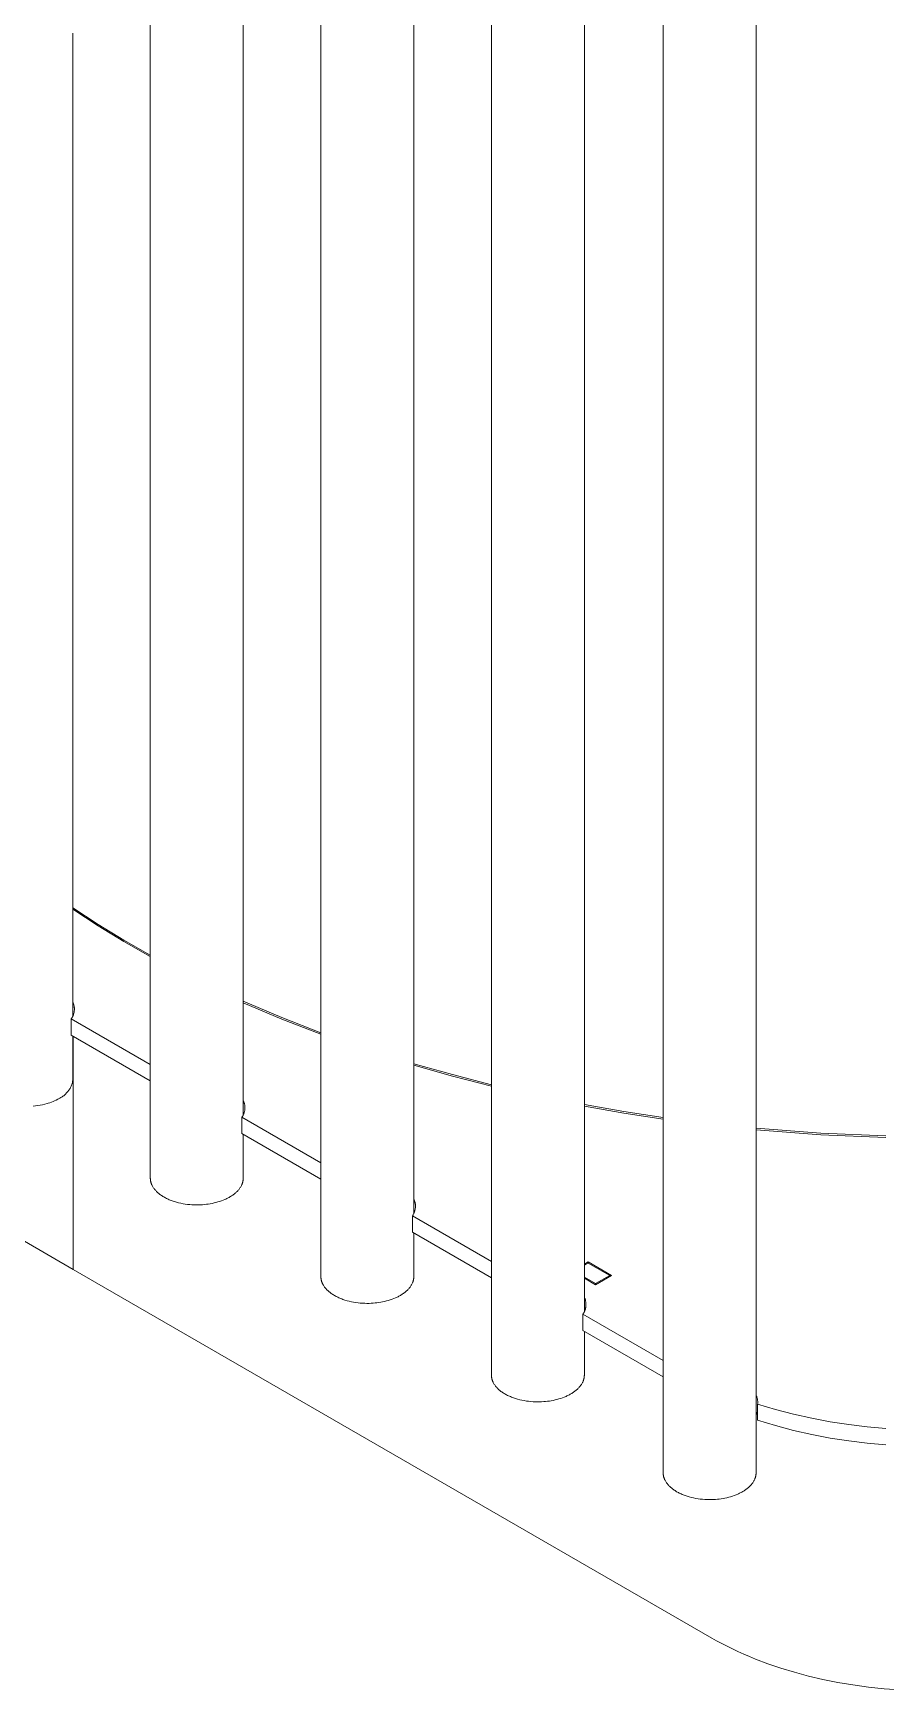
# Model space of a CAD drawing. Header units: inches. Extents: x -6.5 to 91.7, y -2.1 to 67.1.
# Drawn here: x 57.04 to 61.29, y 25.4 to 33.65 of the extents above; entities that cross this region are included whole.
import ezdxf

# ---------------------------------------------------------------- set-up
doc = ezdxf.new("R2010")
doc.units = ezdxf.units.IN
doc.layers.add('ZANO_R', color=7, linetype='Continuous', lineweight=0)

msp = doc.modelspace()

# ---------------------------------------------------------------- linework, layer by layer
at = {"layer": 'ZANO_R'}
for p, q in [((57.6275, 27.95072), (57.6275, 45.54841)), ((58.09032, 45.2812), (58.09032, 28.2656)), ((58.47664, 27.46047), (58.47664, 45.05816)), ((58.93946, 44.79095), (58.93946, 27.77535)), ((59.32578, 26.97022), (59.32578, 44.5679)), ((59.78861, 44.30069), (59.78861, 27.28509)), ((60.18091, 26.48366), (60.18091, 44.08051)), ((60.64373, 43.91033), (60.64373, 26.48366)), ((57.24118, 33.65041), (57.24118, 28.75585)), ((54.06438, 29.33172), (57.24353, 27.49624)), ((57.24118, 29.29541), (57.36761, 29.21312)), ((57.3676, 29.20672), (57.24118, 29.28918)), ((57.49641, 29.12804), (57.3676, 29.20672)), ((57.36761, 29.21312), (57.49642, 29.13461)), ((57.6275, 29.05321), (57.49641, 29.12804)), ((57.49642, 29.13461), (57.6275, 29.05995)), ((57.24237, 28.82529), (57.24118, 28.8279)), ((57.24348, 28.82264), (57.24237, 28.82529)), ((57.24449, 28.81996), (57.24348, 28.82264)), ((57.24541, 28.81724), (57.24449, 28.81996)), ((57.24623, 28.81449), (57.24541, 28.81724)), ((57.24697, 28.81171), (57.24623, 28.81449)), ((57.2476, 28.80891), (57.24697, 28.81171)), ((57.24815, 28.8061), (57.2476, 28.80891)), ((57.24859, 28.80326), (57.24815, 28.8061)), ((57.24894, 28.80041), (57.24859, 28.80326)), ((57.24919, 28.79755), (57.24894, 28.80041)), ((57.24899, 28.78322), (57.24922, 28.78608)), ((57.24935, 28.79469), (57.24919, 28.79755)), ((57.24922, 28.78608), (57.24936, 28.78895)), ((57.2494, 28.79182), (57.24935, 28.79469)), ((57.24936, 28.78895), (57.2494, 28.79182)), ((58.09032, 28.83095), (58.28227, 28.74959)), ((58.28226, 28.74225), (58.09032, 28.82376)), ((57.23418, 28.74329), (57.23579, 28.74567)), ((57.23418, 28.66231), (57.23418, 28.74329)), ((57.6275, 28.51621), (57.23418, 28.74329)), ((57.23579, 28.74567), (57.23731, 28.7481)), ((57.23731, 28.7481), (57.23875, 28.75058)), ((57.23875, 28.75058), (57.2401, 28.75311)), ((57.2401, 28.75311), (57.24137, 28.75569)), ((57.24137, 28.75569), (57.24255, 28.75831)), ((57.24255, 28.75831), (57.24364, 28.76096)), ((57.24364, 28.76096), (57.24464, 28.76365)), ((57.24464, 28.76365), (57.24554, 28.76638)), ((57.24554, 28.76638), (57.24635, 28.76913)), ((57.24635, 28.76913), (57.24707, 28.77191)), ((57.24707, 28.77191), (57.24769, 28.77471)), ((57.24769, 28.77471), (57.24822, 28.77753)), ((57.24822, 28.77753), (57.24865, 28.78037)), ((57.24865, 28.78037), (57.24899, 28.78322)), ((58.47664, 28.66674), (58.28226, 28.74225)), ((58.28227, 28.74959), (58.47664, 28.67422)), ((57.6275, 28.43523), (57.23418, 28.66231)), ((57.24118, 28.65827), (57.24118, 28.44098)), ((57.24353, 28.65691), (57.24353, 27.49624)), ((58.93946, 28.52007), (59.13198, 28.46545)), ((59.13197, 28.45761), (58.93946, 28.51233)), ((59.32578, 28.4077), (59.13197, 28.45761)), ((59.13198, 28.46545), (59.32578, 28.41562)), ((57.20614, 28.36953), (57.20925, 28.37264)), ((57.20925, 28.37264), (57.21225, 28.37587)), ((57.21225, 28.37587), (57.21514, 28.37919)), ((57.21514, 28.37919), (57.21792, 28.38261)), ((57.21792, 28.38261), (57.22057, 28.38612)), ((57.22057, 28.38612), (57.2231, 28.38972)), ((57.2231, 28.38972), (57.22551, 28.39341)), ((57.22551, 28.39341), (57.22779, 28.39717)), ((57.22779, 28.39717), (57.22994, 28.40101)), ((57.22994, 28.40101), (57.23195, 28.40493)), ((57.23195, 28.40493), (57.23383, 28.40891)), ((57.23383, 28.40891), (57.23557, 28.41295)), ((57.23557, 28.41295), (57.23717, 28.41706)), ((57.23717, 28.41706), (57.23863, 28.42121)), ((57.23863, 28.42121), (57.23923, 28.42368)), ((57.23923, 28.42368), (57.23975, 28.42616)), ((57.23975, 28.42616), (57.2402, 28.42866)), ((57.2402, 28.42866), (57.24043, 28.43025)), ((57.24043, 28.43025), (57.24044, 28.43029)), ((57.24044, 28.43029), (57.24076, 28.43288)), ((57.24076, 28.43288), (57.24099, 28.43549)), ((57.24099, 28.43549), (57.24113, 28.43811)), ((57.24116, 28.44276), (57.24113, 28.44384)), ((57.24113, 28.43811), (57.24116, 28.43919)), ((57.24116, 28.43919), (57.24117, 28.43966)), ((57.24117, 28.43966), (57.24118, 28.44074)), ((57.24118, 28.44074), (57.24118, 28.44098)), ((57.04401, 28.30884), (57.05579, 28.31002)), ((57.05579, 28.31002), (57.06753, 28.31158)), ((57.06753, 28.31158), (57.07921, 28.31353)), ((57.07921, 28.31353), (57.09082, 28.31585)), ((57.09082, 28.31585), (57.10235, 28.31855)), ((57.10235, 28.31855), (57.11378, 28.32163)), ((57.11378, 28.32163), (57.11885, 28.32315)), ((57.11885, 28.32315), (57.12702, 28.32575)), ((57.12702, 28.32575), (57.1351, 28.32862)), ((57.1351, 28.32862), (57.14308, 28.33175)), ((57.14308, 28.33175), (57.15096, 28.33513)), ((57.15096, 28.33513), (57.15873, 28.33877)), ((57.15873, 28.33877), (57.16637, 28.34265)), ((57.16637, 28.34265), (57.17389, 28.34678)), ((57.17389, 28.34678), (57.1778, 28.3488)), ((57.1778, 28.3488), (57.18164, 28.35096)), ((57.18164, 28.35096), (57.1854, 28.35324)), ((57.1854, 28.35324), (57.18908, 28.35565)), ((57.18908, 28.35565), (57.19268, 28.35819)), ((57.19268, 28.35819), (57.19619, 28.36085)), ((57.19619, 28.36085), (57.19961, 28.36363)), ((57.19961, 28.36363), (57.20292, 28.36652)), ((57.20292, 28.36652), (57.20614, 28.36953)), ((58.09151, 28.33504), (58.09032, 28.33765)), ((58.09262, 28.33239), (58.09151, 28.33504)), ((58.09363, 28.3297), (58.09262, 28.33239)), ((58.09455, 28.32698), (58.09363, 28.3297)), ((58.09538, 28.32424), (58.09455, 28.32698)), ((58.09611, 28.32146), (58.09538, 28.32424)), ((58.09675, 28.31866), (58.09611, 28.32146)), ((58.09729, 28.31584), (58.09675, 28.31866)), ((58.09773, 28.31301), (58.09729, 28.31584)), ((58.09736, 28.28728), (58.09779, 28.29012)), ((58.09808, 28.31016), (58.09773, 28.31301)), ((58.09779, 28.29012), (58.09813, 28.29297)), ((58.09833, 28.3073), (58.09808, 28.31016)), ((58.09813, 28.29297), (58.09836, 28.29583)), ((58.09849, 28.30443), (58.09833, 28.3073)), ((58.09836, 28.29583), (58.0985, 28.29869)), ((58.09854, 28.30156), (58.09849, 28.30443)), ((58.0985, 28.29869), (58.09854, 28.30156)), ((59.78861, 28.31617), (59.98441, 28.28191)), ((59.9844, 28.27377), (59.78861, 28.30809)), ((58.08333, 28.25304), (58.08493, 28.25542)), ((58.08333, 28.17206), (58.08333, 28.25304)), ((58.47664, 28.02595), (58.08333, 28.25304)), ((58.08493, 28.25542), (58.08645, 28.25785)), ((58.08645, 28.25785), (58.08789, 28.26033)), ((58.08789, 28.26033), (58.08925, 28.26286)), ((58.08925, 28.26286), (58.09051, 28.26544)), ((58.09051, 28.26544), (58.09169, 28.26805)), ((58.09169, 28.26805), (58.09278, 28.27071)), ((58.09278, 28.27071), (58.09378, 28.2734)), ((58.09378, 28.2734), (58.09468, 28.27612)), ((58.09468, 28.27612), (58.0955, 28.27888)), ((58.0955, 28.27888), (58.09621, 28.28166)), ((58.09621, 28.28166), (58.09684, 28.28446)), ((58.09684, 28.28446), (58.09736, 28.28728)), ((60.18091, 28.24377), (59.9844, 28.27377)), ((59.98441, 28.28191), (60.18091, 28.25195)), ((58.47664, 27.94498), (58.08333, 28.17206)), ((58.09032, 28.16802), (58.09032, 27.95072)), ((60.64373, 28.19828), (60.96653, 28.17439)), ((60.96653, 28.16609), (60.64373, 28.19001)), ((60.96653, 28.17439), (61.28994, 28.16133)), ((61.28994, 28.15301), (60.96653, 28.16609)), ((57.6275, 27.95072), (57.62753, 27.94861)), ((57.62753, 27.94861), (57.62762, 27.94649)), ((57.62762, 27.94649), (57.62776, 27.94437)), ((57.62776, 27.94437), (57.62796, 27.94226)), ((57.62796, 27.94226), (57.62822, 27.94015)), ((57.62822, 27.94015), (57.62854, 27.93805)), ((57.62854, 27.93805), (57.62891, 27.93597)), ((57.62891, 27.93597), (57.62934, 27.93389)), ((57.62934, 27.93389), (57.62968, 27.93243)), ((57.62968, 27.93243), (57.63005, 27.93096)), ((57.63005, 27.93096), (57.63044, 27.92948)), ((57.63044, 27.92948), (57.63087, 27.928)), ((57.63087, 27.928), (57.63133, 27.92652)), ((57.63133, 27.92652), (57.63182, 27.92503)), ((57.63182, 27.92503), (57.63234, 27.92354)), ((57.63234, 27.92354), (57.63289, 27.92205)), ((57.63289, 27.92205), (57.63347, 27.92056)), ((57.63347, 27.92056), (57.63409, 27.91906)), ((57.63409, 27.91906), (57.63474, 27.91756)), ((57.63474, 27.91756), (57.63542, 27.91606)), ((57.63542, 27.91606), (57.63614, 27.91456)), ((57.63614, 27.91456), (57.63688, 27.91306)), ((57.63688, 27.91306), (57.63848, 27.91006)), ((57.63848, 27.91006), (57.64021, 27.90705)), ((57.64021, 27.90705), (57.64208, 27.90405)), ((57.64208, 27.90405), (57.64408, 27.90106)), ((57.64408, 27.90106), (57.64622, 27.89807)), ((57.64622, 27.89807), (57.64851, 27.8951)), ((57.64851, 27.8951), (57.65093, 27.89214)), ((57.65093, 27.89214), (57.65349, 27.88921)), ((57.65349, 27.88921), (57.65619, 27.88629)), ((57.65619, 27.88629), (57.65903, 27.8834)), ((57.65903, 27.8834), (57.66201, 27.88053)), ((57.66201, 27.88053), (57.66512, 27.8777)), ((57.66512, 27.8777), (57.66838, 27.8749)), ((58.05126, 27.87644), (58.05424, 27.87908)), ((58.05424, 27.87908), (58.05711, 27.88176)), ((58.05711, 27.88176), (58.05987, 27.88447)), ((58.05987, 27.88447), (58.06251, 27.88722)), ((58.06251, 27.88722), (58.06503, 27.88999)), ((58.06503, 27.88999), (58.06744, 27.89279)), ((58.06744, 27.89279), (58.06972, 27.89562)), ((58.06972, 27.89562), (58.07189, 27.89847)), ((58.07189, 27.89847), (58.07393, 27.90133)), ((58.07393, 27.90133), (58.07585, 27.90422)), ((58.07585, 27.90422), (58.07765, 27.90712)), ((58.07765, 27.90712), (58.07933, 27.91003)), ((58.07933, 27.91003), (58.08088, 27.91295)), ((58.08088, 27.91295), (58.08231, 27.91588)), ((58.08231, 27.91588), (58.08362, 27.91881)), ((58.08362, 27.91881), (58.08423, 27.92028)), ((58.08423, 27.92028), (58.08481, 27.92174)), ((58.08481, 27.92174), (58.08536, 27.92321)), ((58.08536, 27.92321), (58.08588, 27.92468)), ((58.08588, 27.92468), (58.08637, 27.92615)), ((58.08637, 27.92615), (58.08683, 27.92761)), ((58.08683, 27.92761), (58.08726, 27.92908)), ((58.08726, 27.92908), (58.08767, 27.93054)), ((58.08767, 27.93054), (58.08804, 27.932)), ((58.08804, 27.932), (58.08838, 27.93346)), ((58.08838, 27.93346), (58.0887, 27.93492)), ((58.0887, 27.93492), (58.08898, 27.93637)), ((58.08898, 27.93637), (58.08924, 27.93782)), ((58.08924, 27.93782), (58.08947, 27.93927)), ((58.08947, 27.93927), (58.08967, 27.94072)), ((58.08967, 27.94072), (58.08985, 27.94216)), ((58.08985, 27.94216), (58.08999, 27.9436)), ((58.08999, 27.9436), (58.09011, 27.94503)), ((58.09011, 27.94503), (58.0902, 27.94646)), ((58.0902, 27.94646), (58.09027, 27.94789)), ((58.09027, 27.94789), (58.09031, 27.94931)), ((58.09031, 27.94931), (58.09032, 27.95072)), ((57.66838, 27.8749), (57.67176, 27.87214)), ((57.67176, 27.87214), (57.67528, 27.86942)), ((57.67528, 27.86942), (57.67893, 27.86674)), ((57.67893, 27.86674), (57.68271, 27.86411)), ((57.68271, 27.86411), (57.68662, 27.86153)), ((57.68662, 27.86153), (57.69065, 27.859)), ((57.69065, 27.859), (57.69479, 27.85653)), ((57.69479, 27.85653), (57.69906, 27.85412)), ((57.69906, 27.85412), (57.70343, 27.85177)), ((57.70343, 27.85177), (57.70792, 27.84948)), ((57.70792, 27.84948), (57.71251, 27.84726)), ((57.71251, 27.84726), (57.71719, 27.8451)), ((57.71719, 27.8451), (57.72198, 27.84302)), ((57.72198, 27.84302), (57.72685, 27.84101)), ((57.72685, 27.84101), (57.73181, 27.83908)), ((57.73181, 27.83908), (57.73684, 27.83722)), ((57.73684, 27.83722), (57.74196, 27.83544)), ((57.74196, 27.83544), (57.74714, 27.83374)), ((57.74714, 27.83374), (57.75769, 27.83058)), ((57.75769, 27.83058), (57.76844, 27.82775)), ((57.76844, 27.82775), (57.77936, 27.82526)), ((57.77936, 27.82526), (57.7904, 27.82311)), ((57.7904, 27.82311), (57.80151, 27.82129)), ((57.80151, 27.82129), (57.81265, 27.81981)), ((57.81265, 27.81981), (57.82377, 27.81867)), ((57.82377, 27.81867), (57.83483, 27.81784)), ((57.83483, 27.81784), (57.8458, 27.81733)), ((57.8458, 27.81733), (57.85664, 27.81712)), ((57.85664, 27.81712), (57.86731, 27.81721)), ((57.86731, 27.81721), (57.8778, 27.81756)), ((57.8778, 27.81756), (57.88806, 27.81818)), ((57.88806, 27.81818), (57.89737, 27.81898)), ((57.89737, 27.81898), (57.90677, 27.82001)), ((57.90677, 27.82001), (57.91623, 27.82128)), ((57.91623, 27.82128), (57.92572, 27.82281)), ((57.92572, 27.82281), (57.93522, 27.82459)), ((57.93522, 27.82459), (57.9447, 27.82664)), ((57.9447, 27.82664), (57.95412, 27.82895)), ((57.95412, 27.82895), (57.96346, 27.83153)), ((57.96346, 27.83153), (57.97268, 27.83438)), ((57.97268, 27.83438), (57.98175, 27.8375)), ((57.98175, 27.8375), (57.99064, 27.84088)), ((57.99064, 27.84088), (57.99931, 27.84452)), ((57.99931, 27.84452), (58.00355, 27.84643)), ((58.00355, 27.84643), (58.00773, 27.84841)), ((58.00773, 27.84841), (58.01183, 27.85045)), ((58.01183, 27.85045), (58.01586, 27.85254)), ((58.01586, 27.85254), (58.01981, 27.8547)), ((58.01981, 27.8547), (58.02368, 27.85691)), ((58.02368, 27.85691), (58.02747, 27.85918)), ((58.02747, 27.85918), (58.03116, 27.8615)), ((58.03116, 27.8615), (58.03476, 27.86387)), ((58.03476, 27.86387), (58.03826, 27.8663)), ((58.03826, 27.8663), (58.04167, 27.86877)), ((58.04167, 27.86877), (58.04497, 27.87128)), ((58.04497, 27.87128), (58.04817, 27.87384)), ((58.04817, 27.87384), (58.05126, 27.87644)), ((58.94066, 27.84479), (58.93946, 27.8474)), ((58.94176, 27.84214), (58.94066, 27.84479)), ((58.94277, 27.83945), (58.94176, 27.84214)), ((58.94369, 27.83673), (58.94277, 27.83945)), ((58.94452, 27.83398), (58.94369, 27.83673)), ((58.94525, 27.83121), (58.94452, 27.83398)), ((58.94589, 27.82841), (58.94525, 27.83121)), ((58.94643, 27.82559), (58.94589, 27.82841)), ((58.94598, 27.79421), (58.94651, 27.79703)), ((58.94688, 27.82276), (58.94643, 27.82559)), ((58.94651, 27.79703), (58.94694, 27.79986)), ((58.94722, 27.81991), (58.94688, 27.82276)), ((58.94694, 27.79986), (58.94727, 27.80272)), ((58.94748, 27.81705), (58.94722, 27.81991)), ((58.94727, 27.80272), (58.94751, 27.80558)), ((58.94763, 27.81418), (58.94748, 27.81705)), ((58.94751, 27.80558), (58.94765, 27.80844)), ((58.94769, 27.81131), (58.94763, 27.81418)), ((58.94765, 27.80844), (58.94769, 27.81131)), ((58.93247, 27.76278), (58.93407, 27.76516)), ((58.93247, 27.68181), (58.93247, 27.76278)), ((59.32578, 27.5357), (58.93247, 27.76278)), ((58.93407, 27.76516), (58.9356, 27.7676)), ((58.9356, 27.7676), (58.93704, 27.77008)), ((58.93704, 27.77008), (58.93839, 27.77261)), ((58.93839, 27.77261), (58.93966, 27.77518)), ((58.93966, 27.77518), (58.94083, 27.7778)), ((58.94083, 27.7778), (58.94192, 27.78046)), ((58.94192, 27.78046), (58.94292, 27.78315)), ((58.94292, 27.78315), (58.94383, 27.78587)), ((58.94383, 27.78587), (58.94464, 27.78863)), ((58.94464, 27.78863), (58.94536, 27.7914)), ((58.94536, 27.7914), (58.94598, 27.79421)), ((59.32578, 27.45473), (58.93247, 27.68181)), ((58.93946, 27.67777), (58.93946, 27.46047)), ((57.24353, 27.49624), (60.42268, 25.66076)), ((59.80732, 27.53301), (59.78861, 27.52221)), ((59.80732, 27.52761), (59.78861, 27.51681)), ((59.80732, 27.53301), (59.80732, 27.52761)), ((59.9242, 27.46553), (59.80732, 27.53301)), ((59.91485, 27.46553), (59.80732, 27.52761)), ((59.84472, 27.41964), (59.9242, 27.46553)), ((59.84472, 27.42504), (59.91485, 27.46553)), ((59.91485, 27.46013), (59.91485, 27.46553)), ((58.47664, 27.46047), (58.47667, 27.45835)), ((58.47667, 27.45835), (58.47676, 27.45624)), ((58.47676, 27.45624), (58.4769, 27.45412)), ((58.4769, 27.45412), (58.47711, 27.45201)), ((58.47711, 27.45201), (58.47737, 27.4499)), ((58.47737, 27.4499), (58.47768, 27.4478)), ((58.47768, 27.4478), (58.47806, 27.44572)), ((58.47806, 27.44572), (58.47848, 27.44364)), ((58.47848, 27.44364), (58.47882, 27.44218)), ((58.47882, 27.44218), (58.47919, 27.4407)), ((58.47919, 27.4407), (58.47959, 27.43923)), ((58.47959, 27.43923), (58.48001, 27.43775)), ((58.48001, 27.43775), (58.48047, 27.43627)), ((58.48047, 27.43627), (58.48096, 27.43478)), ((58.48096, 27.43478), (58.48148, 27.43329)), ((58.48148, 27.43329), (58.48203, 27.4318)), ((58.48203, 27.4318), (58.48262, 27.43031)), ((58.48262, 27.43031), (58.48323, 27.42881)), ((58.48323, 27.42881), (58.48388, 27.42731)), ((58.48388, 27.42731), (58.48456, 27.42581)), ((58.48456, 27.42581), (58.48528, 27.42431)), ((58.48528, 27.42431), (58.48603, 27.42281)), ((58.48603, 27.42281), (58.48762, 27.41981)), ((58.48762, 27.41981), (58.48935, 27.4168)), ((58.48935, 27.4168), (58.49122, 27.4138)), ((58.49122, 27.4138), (58.49322, 27.41081)), ((58.49322, 27.41081), (58.49537, 27.40782)), ((58.49537, 27.40782), (58.49765, 27.40485)), ((58.49765, 27.40485), (58.50007, 27.40189)), ((58.50007, 27.40189), (58.50263, 27.39895)), ((58.50263, 27.39895), (58.50533, 27.39604)), ((58.50533, 27.39604), (58.50817, 27.39314)), ((58.50817, 27.39314), (58.51115, 27.39028)), ((58.51115, 27.39028), (58.51427, 27.38745)), ((58.51427, 27.38745), (58.51752, 27.38465)), ((58.51752, 27.38465), (58.52091, 27.38188)), ((58.89411, 27.38103), (58.89731, 27.38359)), ((58.89731, 27.38359), (58.9004, 27.38619)), ((58.9004, 27.38619), (58.90339, 27.38883)), ((58.90339, 27.38883), (58.90625, 27.39151)), ((58.90625, 27.39151), (58.90901, 27.39422)), ((58.90901, 27.39422), (58.91165, 27.39696)), ((58.91165, 27.39696), (58.91417, 27.39974)), ((58.91417, 27.39974), (58.91658, 27.40254)), ((58.91658, 27.40254), (58.91886, 27.40536)), ((58.91886, 27.40536), (58.92103, 27.40821)), ((58.92103, 27.40821), (58.92307, 27.41108)), ((58.92307, 27.41108), (58.92499, 27.41396)), ((58.92499, 27.41396), (58.92679, 27.41686)), ((58.92679, 27.41686), (58.92847, 27.41978)), ((58.92847, 27.41978), (58.93002, 27.4227)), ((58.93002, 27.4227), (58.93146, 27.42562)), ((58.93146, 27.42562), (58.93277, 27.42856)), ((58.93277, 27.42856), (58.93338, 27.43002)), ((58.93338, 27.43002), (58.93396, 27.43149)), ((58.93396, 27.43149), (58.93451, 27.43296)), ((58.93451, 27.43296), (58.93503, 27.43443)), ((58.93503, 27.43443), (58.93552, 27.43589)), ((58.93552, 27.43589), (58.93598, 27.43736)), ((58.93598, 27.43736), (58.93641, 27.43882)), ((58.93641, 27.43882), (58.93681, 27.44029)), ((58.93681, 27.44029), (58.93718, 27.44175)), ((58.93718, 27.44175), (58.93752, 27.44321)), ((58.93752, 27.44321), (58.93784, 27.44466)), ((58.93784, 27.44466), (58.93813, 27.44612)), ((58.93813, 27.44612), (58.93838, 27.44757)), ((58.93838, 27.44757), (58.93861, 27.44902)), ((58.93861, 27.44902), (58.93881, 27.45046)), ((58.93881, 27.45046), (58.93899, 27.45191)), ((58.93899, 27.45191), (58.93914, 27.45334)), ((58.93914, 27.45334), (58.93925, 27.45478)), ((58.93925, 27.45478), (58.93935, 27.45621)), ((58.93935, 27.45621), (58.93941, 27.45763)), ((58.93941, 27.45763), (58.93945, 27.45905)), ((58.93945, 27.45905), (58.93946, 27.46047)), ((59.84472, 27.42504), (59.78861, 27.45744)), ((59.78861, 27.45204), (59.84472, 27.41964)), ((59.84472, 27.41964), (59.84472, 27.42504)), ((58.52091, 27.38188), (58.52443, 27.37916)), ((58.52443, 27.37916), (58.52808, 27.37649)), ((58.52808, 27.37649), (58.53186, 27.37386)), ((58.53186, 27.37386), (58.53576, 27.37128)), ((58.53576, 27.37128), (58.53979, 27.36875)), ((58.53979, 27.36875), (58.54394, 27.36628)), ((58.54394, 27.36628), (58.5482, 27.36387)), ((58.5482, 27.36387), (58.55257, 27.36151)), ((58.55257, 27.36151), (58.55706, 27.35923)), ((58.55706, 27.35923), (58.56165, 27.357)), ((58.56165, 27.357), (58.56633, 27.35485)), ((58.56633, 27.35485), (58.57112, 27.35277)), ((58.57112, 27.35277), (58.57599, 27.35076)), ((58.57599, 27.35076), (58.58095, 27.34882)), ((58.58095, 27.34882), (58.58599, 27.34696)), ((58.58599, 27.34696), (58.5911, 27.34518)), ((58.5911, 27.34518), (58.59628, 27.34348)), ((58.59628, 27.34348), (58.60683, 27.34033)), ((58.60683, 27.34033), (58.61759, 27.3375)), ((58.61759, 27.3375), (58.62851, 27.33501)), ((58.62851, 27.33501), (58.63954, 27.33285)), ((58.63954, 27.33285), (58.65065, 27.33104)), ((58.65065, 27.33104), (58.66179, 27.32956)), ((58.66179, 27.32956), (58.67291, 27.32842)), ((58.67291, 27.32842), (58.68397, 27.32759)), ((58.68397, 27.32759), (58.69494, 27.32708)), ((58.69494, 27.32708), (58.70578, 27.32687)), ((58.70578, 27.32687), (58.71646, 27.32695)), ((58.71646, 27.32695), (58.72694, 27.32731)), ((58.72694, 27.32731), (58.7372, 27.32793)), ((58.7372, 27.32793), (58.74651, 27.32872)), ((58.74651, 27.32872), (58.75591, 27.32975)), ((58.75591, 27.32975), (58.76537, 27.33103)), ((58.76537, 27.33103), (58.77486, 27.33255)), ((58.77486, 27.33255), (58.78436, 27.33434)), ((58.78436, 27.33434), (58.79384, 27.33638)), ((58.79384, 27.33638), (58.80326, 27.3387)), ((58.80326, 27.3387), (58.8126, 27.34128)), ((58.8126, 27.34128), (58.82183, 27.34413)), ((58.82183, 27.34413), (58.8309, 27.34724)), ((58.8309, 27.34724), (58.83978, 27.35063)), ((58.83978, 27.35063), (58.84845, 27.35426)), ((58.84845, 27.35426), (58.8527, 27.35618)), ((58.8527, 27.35618), (58.85687, 27.35816)), ((58.85687, 27.35816), (58.86098, 27.36019)), ((58.86098, 27.36019), (58.865, 27.36229)), ((58.865, 27.36229), (58.86896, 27.36445)), ((58.86896, 27.36445), (58.87282, 27.36666)), ((58.87282, 27.36666), (58.87661, 27.36893)), ((58.87661, 27.36893), (58.8803, 27.37125)), ((58.8803, 27.37125), (58.8839, 27.37362)), ((58.8839, 27.37362), (58.88741, 27.37604)), ((58.88741, 27.37604), (58.89081, 27.37851)), ((58.89081, 27.37851), (58.89411, 27.38103)), ((59.7898, 27.35453), (59.78861, 27.35714)), ((59.7909, 27.35188), (59.7898, 27.35453)), ((59.79191, 27.3492), (59.7909, 27.35188)), ((59.79283, 27.34648), (59.79191, 27.3492)), ((59.79366, 27.34373), (59.79283, 27.34648)), ((59.79439, 27.34096), (59.79366, 27.34373)), ((59.79378, 27.29837), (59.7945, 27.30115)), ((59.79503, 27.33816), (59.79439, 27.34096)), ((59.7945, 27.30115), (59.79512, 27.30395)), ((59.79557, 27.33534), (59.79503, 27.33816)), ((59.79512, 27.30395), (59.79565, 27.30677)), ((59.79602, 27.3325), (59.79557, 27.33534)), ((59.79565, 27.30677), (59.79608, 27.30961)), ((59.79637, 27.32965), (59.79602, 27.3325)), ((59.79608, 27.30961), (59.79641, 27.31246)), ((59.79662, 27.3268), (59.79637, 27.32965)), ((59.79641, 27.31246), (59.79665, 27.31532)), ((59.79677, 27.32393), (59.79662, 27.3268)), ((59.79665, 27.31532), (59.79679, 27.31819)), ((59.79683, 27.32106), (59.79677, 27.32393)), ((59.79679, 27.31819), (59.79683, 27.32106)), ((59.78161, 27.27253), (59.78322, 27.27491)), ((59.78161, 27.19155), (59.78161, 27.27253)), ((60.18091, 27.04199), (59.78161, 27.27253)), ((59.78322, 27.27491), (59.78474, 27.27734)), ((59.78474, 27.27734), (59.78618, 27.27983)), ((59.78618, 27.27983), (59.78753, 27.28236)), ((59.78753, 27.28236), (59.7888, 27.28493)), ((59.7888, 27.28493), (59.78998, 27.28755)), ((59.78998, 27.28755), (59.79106, 27.29021)), ((59.79106, 27.29021), (59.79206, 27.2929)), ((59.79206, 27.2929), (59.79297, 27.29562)), ((59.79297, 27.29562), (59.79378, 27.29837)), ((60.18091, 26.96102), (59.78161, 27.19155)), ((59.78861, 27.18751), (59.78861, 26.97022)), ((59.32578, 26.97022), (59.32581, 26.9681)), ((59.78859, 26.9688), (59.78861, 26.97022)), ((59.32581, 26.9681), (59.3259, 26.96598)), ((59.3259, 26.96598), (59.32605, 26.96387)), ((59.32605, 26.96387), (59.32625, 26.96175)), ((59.32625, 26.96175), (59.32651, 26.95965)), ((59.32651, 26.95965), (59.32682, 26.95755)), ((59.32682, 26.95755), (59.3272, 26.95546)), ((59.3272, 26.95546), (59.32763, 26.95339)), ((59.32763, 26.95339), (59.32796, 26.95192)), ((59.32796, 26.95192), (59.32833, 26.95045)), ((59.32833, 26.95045), (59.32873, 26.94898)), ((59.32873, 26.94898), (59.32915, 26.9475)), ((59.32915, 26.9475), (59.32961, 26.94601)), ((59.32961, 26.94601), (59.3301, 26.94453)), ((59.3301, 26.94453), (59.33062, 26.94304)), ((59.33062, 26.94304), (59.33117, 26.94155)), ((59.33117, 26.94155), (59.33176, 26.94005)), ((59.33176, 26.94005), (59.33238, 26.93856)), ((59.33238, 26.93856), (59.33302, 26.93706)), ((59.33302, 26.93706), (59.33371, 26.93556)), ((59.33371, 26.93556), (59.33442, 26.93406)), ((59.33442, 26.93406), (59.33517, 26.93256)), ((59.33517, 26.93256), (59.33676, 26.92955)), ((59.33676, 26.92955), (59.33849, 26.92655)), ((59.33849, 26.92655), (59.34036, 26.92355)), ((59.34036, 26.92355), (59.34237, 26.92055)), ((59.34237, 26.92055), (59.34451, 26.91757)), ((59.34451, 26.91757), (59.34679, 26.9146)), ((59.34679, 26.9146), (59.34921, 26.91164)), ((59.34921, 26.91164), (59.35177, 26.9087)), ((59.35177, 26.9087), (59.35447, 26.90578)), ((59.35447, 26.90578), (59.35731, 26.90289)), ((59.35731, 26.90289), (59.36029, 26.90003)), ((59.36029, 26.90003), (59.36341, 26.89719)), ((59.36341, 26.89719), (59.36666, 26.89439)), ((59.36666, 26.89439), (59.37005, 26.89163)), ((59.37005, 26.89163), (59.37357, 26.88891)), ((59.37357, 26.88891), (59.37722, 26.88623)), ((59.73655, 26.88579), (59.73995, 26.88826)), ((59.73995, 26.88826), (59.74326, 26.89078)), ((59.74326, 26.89078), (59.74645, 26.89334)), ((59.74645, 26.89334), (59.74955, 26.89594)), ((59.74955, 26.89594), (59.75253, 26.89858)), ((59.75253, 26.89858), (59.7554, 26.90126)), ((59.7554, 26.90126), (59.75815, 26.90397)), ((59.75815, 26.90397), (59.76079, 26.90671)), ((59.76079, 26.90671), (59.76332, 26.90949)), ((59.76332, 26.90949), (59.76572, 26.91229)), ((59.76572, 26.91229), (59.76801, 26.91511)), ((59.76801, 26.91511), (59.77017, 26.91796)), ((59.77017, 26.91796), (59.77221, 26.92083)), ((59.77221, 26.92083), (59.77414, 26.92371)), ((59.77414, 26.92371), (59.77593, 26.92661)), ((59.77593, 26.92661), (59.77761, 26.92952)), ((59.77761, 26.92952), (59.77916, 26.93244)), ((59.77916, 26.93244), (59.7806, 26.93537)), ((59.7806, 26.93537), (59.78191, 26.9383)), ((59.78191, 26.9383), (59.78252, 26.93977)), ((59.78252, 26.93977), (59.7831, 26.94124)), ((59.7831, 26.94124), (59.78365, 26.94271)), ((59.78365, 26.94271), (59.78417, 26.94417)), ((59.78417, 26.94417), (59.78466, 26.94564)), ((59.78466, 26.94564), (59.78512, 26.94711)), ((59.78512, 26.94711), (59.78555, 26.94857)), ((59.78555, 26.94857), (59.78595, 26.95003)), ((59.78595, 26.95003), (59.78632, 26.95149)), ((59.78632, 26.95149), (59.78667, 26.95295)), ((59.78667, 26.95295), (59.78698, 26.95441)), ((59.78698, 26.95441), (59.78727, 26.95587)), ((59.78727, 26.95587), (59.78753, 26.95732)), ((59.78753, 26.95732), (59.78776, 26.95877)), ((59.78776, 26.95877), (59.78796, 26.96021)), ((59.78796, 26.96021), (59.78813, 26.96165)), ((59.78813, 26.96165), (59.78828, 26.96309)), ((59.78828, 26.96309), (59.7884, 26.96453)), ((59.7884, 26.96453), (59.78849, 26.96596)), ((59.78849, 26.96596), (59.78855, 26.96738)), ((59.78855, 26.96738), (59.78859, 26.9688)), ((59.37722, 26.88623), (59.381, 26.8836)), ((59.381, 26.8836), (59.3849, 26.88102)), ((59.3849, 26.88102), (59.38893, 26.8785)), ((59.38893, 26.8785), (59.39308, 26.87603)), ((59.39308, 26.87603), (59.39734, 26.87361)), ((59.39734, 26.87361), (59.40172, 26.87126)), ((59.40172, 26.87126), (59.4062, 26.86897)), ((59.4062, 26.86897), (59.41079, 26.86675)), ((59.41079, 26.86675), (59.41548, 26.8646)), ((59.41548, 26.8646), (59.42026, 26.86252)), ((59.42026, 26.86252), (59.42513, 26.86051)), ((59.42513, 26.86051), (59.43009, 26.85857)), ((59.43009, 26.85857), (59.43513, 26.85671)), ((59.43513, 26.85671), (59.44024, 26.85493)), ((59.44024, 26.85493), (59.44542, 26.85323)), ((59.44542, 26.85323), (59.45597, 26.85007)), ((59.45597, 26.85007), (59.46673, 26.84725)), ((59.46673, 26.84725), (59.47765, 26.84475)), ((59.47765, 26.84475), (59.48869, 26.8426)), ((59.48869, 26.8426), (59.49979, 26.84079)), ((59.49979, 26.84079), (59.51093, 26.83931)), ((59.51093, 26.83931), (59.52205, 26.83816)), ((59.52205, 26.83816), (59.53312, 26.83734)), ((59.53312, 26.83734), (59.54408, 26.83683)), ((59.54408, 26.83683), (59.55492, 26.83662)), ((59.55492, 26.83662), (59.5656, 26.8367)), ((59.5656, 26.8367), (59.57608, 26.83706)), ((59.57608, 26.83706), (59.58634, 26.83768)), ((59.58634, 26.83768), (59.59566, 26.83847)), ((59.59566, 26.83847), (59.60505, 26.8395)), ((59.60505, 26.8395), (59.61451, 26.84078)), ((59.61451, 26.84078), (59.624, 26.8423)), ((59.624, 26.8423), (59.6335, 26.84409)), ((59.6335, 26.84409), (59.64298, 26.84613)), ((59.64298, 26.84613), (59.6524, 26.84844)), ((59.6524, 26.84844), (59.66174, 26.85103)), ((59.66174, 26.85103), (59.67097, 26.85388)), ((59.67097, 26.85388), (59.68004, 26.85699)), ((59.68004, 26.85699), (59.68893, 26.86037)), ((59.68893, 26.86037), (59.69759, 26.86401)), ((59.69759, 26.86401), (59.70184, 26.86593)), ((59.70184, 26.86593), (59.70601, 26.8679)), ((59.70601, 26.8679), (59.71012, 26.86994)), ((59.71012, 26.86994), (59.71415, 26.87204)), ((59.71415, 26.87204), (59.7181, 26.87419)), ((59.7181, 26.87419), (59.72197, 26.87641)), ((59.72197, 26.87641), (59.72575, 26.87867)), ((59.72575, 26.87867), (59.72944, 26.881)), ((59.72944, 26.881), (59.73304, 26.88337)), ((59.73304, 26.88337), (59.73655, 26.88579)), ((60.64494, 26.86796), (60.64373, 26.87059)), ((60.64606, 26.8653), (60.64494, 26.86796)), ((60.64708, 26.8626), (60.64606, 26.8653)), ((60.64801, 26.85986), (60.64708, 26.8626)), ((60.64884, 26.8571), (60.64801, 26.85986)), ((60.64957, 26.85431), (60.64884, 26.8571)), ((60.65021, 26.85149), (60.64957, 26.85431)), ((60.65075, 26.84866), (60.65021, 26.85149)), ((60.6512, 26.8458), (60.65075, 26.84866)), ((60.65154, 26.84293), (60.6512, 26.8458)), ((60.6515, 26.82564), (60.65176, 26.82852)), ((60.6515, 26.82564), (60.6515, 26.74466)), ((60.7407, 26.79909), (60.6515, 26.82564)), ((60.65178, 26.84006), (60.65154, 26.84293)), ((60.65176, 26.82852), (60.65191, 26.8314)), ((60.65193, 26.83717), (60.65178, 26.84006)), ((60.65191, 26.8314), (60.65197, 26.83429)), ((60.65197, 26.83429), (60.65193, 26.83717)), ((60.6449, 26.78703), (60.64373, 26.78961)), ((60.64599, 26.78441), (60.6449, 26.78703)), ((60.64699, 26.78177), (60.64599, 26.78441)), ((60.6479, 26.77908), (60.64699, 26.78177)), ((60.64873, 26.77637), (60.6479, 26.77908)), ((60.64946, 26.77364), (60.64873, 26.77637)), ((60.65011, 26.77088), (60.64946, 26.77364)), ((60.65066, 26.76811), (60.65011, 26.77088)), ((60.65113, 26.76531), (60.65066, 26.76811)), ((60.6515, 26.76251), (60.65113, 26.76531)), ((60.7407, 26.71811), (60.6515, 26.74466)), ((60.83073, 26.77554), (60.7407, 26.79909)), ((60.92151, 26.75503), (60.83073, 26.77554)), ((61.01292, 26.73757), (60.92151, 26.75503)), ((61.10487, 26.72319), (61.01292, 26.73757)), ((61.19724, 26.71189), (61.10487, 26.72319)), ((60.83073, 26.69457), (60.7407, 26.71811)), ((60.92151, 26.67405), (60.83073, 26.69457)), ((61.01292, 26.65659), (60.92151, 26.67405)), ((61.10487, 26.64221), (61.01292, 26.65659)), ((61.19724, 26.63092), (61.10487, 26.64221)), ((61.28994, 26.7037), (61.19724, 26.71189)), ((61.28994, 26.62272), (61.19724, 26.63092)), ((60.18091, 26.48366), (60.18094, 26.48154)), ((60.18094, 26.48154), (60.18103, 26.47942)), ((60.18103, 26.47942), (60.18117, 26.47731)), ((60.18117, 26.47731), (60.18138, 26.4752)), ((60.18138, 26.4752), (60.18164, 26.47309)), ((60.64308, 26.47365), (60.64326, 26.4751)), ((60.64326, 26.4751), (60.6434, 26.47653)), ((60.6434, 26.47653), (60.64352, 26.47797)), ((60.64352, 26.47797), (60.64362, 26.4794)), ((60.64362, 26.4794), (60.64368, 26.48082)), ((60.64368, 26.48082), (60.64372, 26.48224)), ((60.64372, 26.48224), (60.64373, 26.48366)), ((60.18164, 26.47309), (60.18195, 26.47099)), ((60.18195, 26.47099), (60.18232, 26.4689)), ((60.18232, 26.4689), (60.18275, 26.46683)), ((60.18275, 26.46683), (60.18309, 26.46536)), ((60.18309, 26.46536), (60.18346, 26.46389)), ((60.18346, 26.46389), (60.18385, 26.46242)), ((60.18385, 26.46242), (60.18428, 26.46094)), ((60.18428, 26.46094), (60.18474, 26.45946)), ((60.18474, 26.45946), (60.18523, 26.45797)), ((60.18523, 26.45797), (60.18575, 26.45648)), ((60.18575, 26.45648), (60.1863, 26.45499)), ((60.1863, 26.45499), (60.18689, 26.4535)), ((60.18689, 26.4535), (60.1875, 26.452)), ((60.1875, 26.452), (60.18815, 26.4505)), ((60.18815, 26.4505), (60.18883, 26.449)), ((60.18883, 26.449), (60.18955, 26.4475)), ((60.18955, 26.4475), (60.19029, 26.446)), ((60.19029, 26.446), (60.19189, 26.44299)), ((60.19189, 26.44299), (60.19362, 26.43999)), ((60.19362, 26.43999), (60.19549, 26.43699)), ((60.19549, 26.43699), (60.19749, 26.434)), ((60.19749, 26.434), (60.19964, 26.43101)), ((60.19964, 26.43101), (60.20192, 26.42804)), ((60.20192, 26.42804), (60.20434, 26.42508)), ((60.20434, 26.42508), (60.2069, 26.42214)), ((60.2069, 26.42214), (60.2096, 26.41922)), ((60.2096, 26.41922), (60.21244, 26.41633)), ((60.21244, 26.41633), (60.21542, 26.41347)), ((60.21542, 26.41347), (60.21854, 26.41063)), ((60.21854, 26.41063), (60.22179, 26.40784)), ((60.22179, 26.40784), (60.22518, 26.40507)), ((60.22518, 26.40507), (60.22869, 26.40235)), ((60.22869, 26.40235), (60.23235, 26.39968)), ((60.23235, 26.39968), (60.23612, 26.39705)), ((60.23612, 26.39705), (60.24003, 26.39447)), ((60.24003, 26.39447), (60.24406, 26.39194)), ((60.58088, 26.39212), (60.58457, 26.39444)), ((60.58457, 26.39444), (60.58817, 26.39681)), ((60.58817, 26.39681), (60.59167, 26.39923)), ((60.59167, 26.39923), (60.59508, 26.4017)), ((60.59508, 26.4017), (60.59838, 26.40422)), ((60.59838, 26.40422), (60.60158, 26.40678)), ((60.60158, 26.40678), (60.60467, 26.40938)), ((60.60467, 26.40938), (60.60765, 26.41202)), ((60.60765, 26.41202), (60.61052, 26.4147)), ((60.61052, 26.4147), (60.61328, 26.41741)), ((60.61328, 26.41741), (60.61592, 26.42015)), ((60.61592, 26.42015), (60.61844, 26.42293)), ((60.61844, 26.42293), (60.62085, 26.42573)), ((60.62085, 26.42573), (60.62313, 26.42855)), ((60.62313, 26.42855), (60.6253, 26.4314)), ((60.6253, 26.4314), (60.62734, 26.43427)), ((60.62734, 26.43427), (60.62926, 26.43715)), ((60.62926, 26.43715), (60.63106, 26.44005)), ((60.63106, 26.44005), (60.63274, 26.44296)), ((60.63274, 26.44296), (60.63429, 26.44589)), ((60.63429, 26.44589), (60.63572, 26.44881)), ((60.63572, 26.44881), (60.63703, 26.45175)), ((60.63703, 26.45175), (60.63764, 26.45321)), ((60.63764, 26.45321), (60.63822, 26.45468)), ((60.63822, 26.45468), (60.63877, 26.45615)), ((60.63877, 26.45615), (60.63929, 26.45762)), ((60.63929, 26.45762), (60.63978, 26.45908)), ((60.63978, 26.45908), (60.64024, 26.46055)), ((60.64024, 26.46055), (60.64068, 26.46201)), ((60.64068, 26.46201), (60.64108, 26.46348)), ((60.64108, 26.46348), (60.64145, 26.46494)), ((60.64145, 26.46494), (60.64179, 26.4664)), ((60.64179, 26.4664), (60.64211, 26.46785)), ((60.64211, 26.46785), (60.64239, 26.46931)), ((60.64239, 26.46931), (60.64265, 26.47076)), ((60.64265, 26.47076), (60.64288, 26.47221)), ((60.64288, 26.47221), (60.64308, 26.47365)), ((60.24406, 26.39194), (60.2482, 26.38947)), ((60.2482, 26.38947), (60.25247, 26.38705)), ((60.25247, 26.38705), (60.25684, 26.3847)), ((60.25684, 26.3847), (60.26133, 26.38241)), ((60.26133, 26.38241), (60.26592, 26.38019)), ((60.26592, 26.38019), (60.2706, 26.37804)), ((60.2706, 26.37804), (60.27539, 26.37596)), ((60.27539, 26.37596), (60.28026, 26.37395)), ((60.28026, 26.37395), (60.28522, 26.37201)), ((60.28522, 26.37201), (60.29026, 26.37015)), ((60.29026, 26.37015), (60.29537, 26.36837)), ((60.29537, 26.36837), (60.30055, 26.36667)), ((60.30055, 26.36667), (60.3111, 26.36351)), ((60.3111, 26.36351), (60.32185, 26.36069)), ((60.32185, 26.36069), (60.33277, 26.3582)), ((60.33277, 26.3582), (60.34381, 26.35604)), ((60.34381, 26.35604), (60.35492, 26.35423)), ((60.35492, 26.35423), (60.36606, 26.35275)), ((60.36606, 26.35275), (60.37718, 26.3516)), ((60.37718, 26.3516), (60.38824, 26.35078)), ((60.38824, 26.35078), (60.39921, 26.35027)), ((60.39921, 26.35027), (60.41005, 26.35006)), ((60.41005, 26.35006), (60.42073, 26.35014)), ((60.42073, 26.35014), (60.43121, 26.3505)), ((60.43121, 26.3505), (60.44147, 26.35112)), ((60.44147, 26.35112), (60.45078, 26.35191)), ((60.45078, 26.35191), (60.46018, 26.35294)), ((60.46018, 26.35294), (60.46964, 26.35422)), ((60.46964, 26.35422), (60.47913, 26.35574)), ((60.47913, 26.35574), (60.48863, 26.35753)), ((60.48863, 26.35753), (60.49811, 26.35957)), ((60.49811, 26.35957), (60.50753, 26.36189)), ((60.50753, 26.36189), (60.51687, 26.36447)), ((60.51687, 26.36447), (60.52609, 26.36732)), ((60.52609, 26.36732), (60.53517, 26.37043)), ((60.53517, 26.37043), (60.54405, 26.37381)), ((60.54405, 26.37381), (60.55272, 26.37745)), ((60.55272, 26.37745), (60.55696, 26.37937)), ((60.55696, 26.37937), (60.56114, 26.38135)), ((60.56114, 26.38135), (60.56524, 26.38338)), ((60.56524, 26.38338), (60.56927, 26.38548)), ((60.56927, 26.38548), (60.57322, 26.38764)), ((60.57322, 26.38764), (60.57709, 26.38985)), ((60.57709, 26.38985), (60.58088, 26.39212)), ((60.44734, 25.64684), (60.42268, 25.66076)), ((60.47275, 25.63311), (60.44734, 25.64684)), ((60.49892, 25.6196), (60.47275, 25.63311)), ((60.52585, 25.60633), (60.49892, 25.6196)), ((60.55352, 25.5933), (60.52585, 25.60633)), ((60.58193, 25.58055), (60.55352, 25.5933)), ((60.61107, 25.56809), (60.58193, 25.58055)), ((60.64094, 25.55593), (60.61107, 25.56809)), ((60.7028, 25.5326), (60.64094, 25.55593)), ((60.7674, 25.51071), (60.7028, 25.5326)), ((60.8346, 25.4904), (60.7674, 25.51071)), ((60.90424, 25.47181), (60.8346, 25.4904)), ((60.97612, 25.45506), (60.90424, 25.47181)), ((61.05004, 25.44028), (60.97612, 25.45506)), ((61.12574, 25.42758), (61.05004, 25.44028)), ((61.20298, 25.41705), (61.12574, 25.42758)), ((61.28146, 25.40877), (61.20298, 25.41705)), ((61.36089, 25.40281), (61.28146, 25.40877))]:
    msp.add_line(p, q, dxfattribs=at)

doc.saveas('drawing.dxf')
